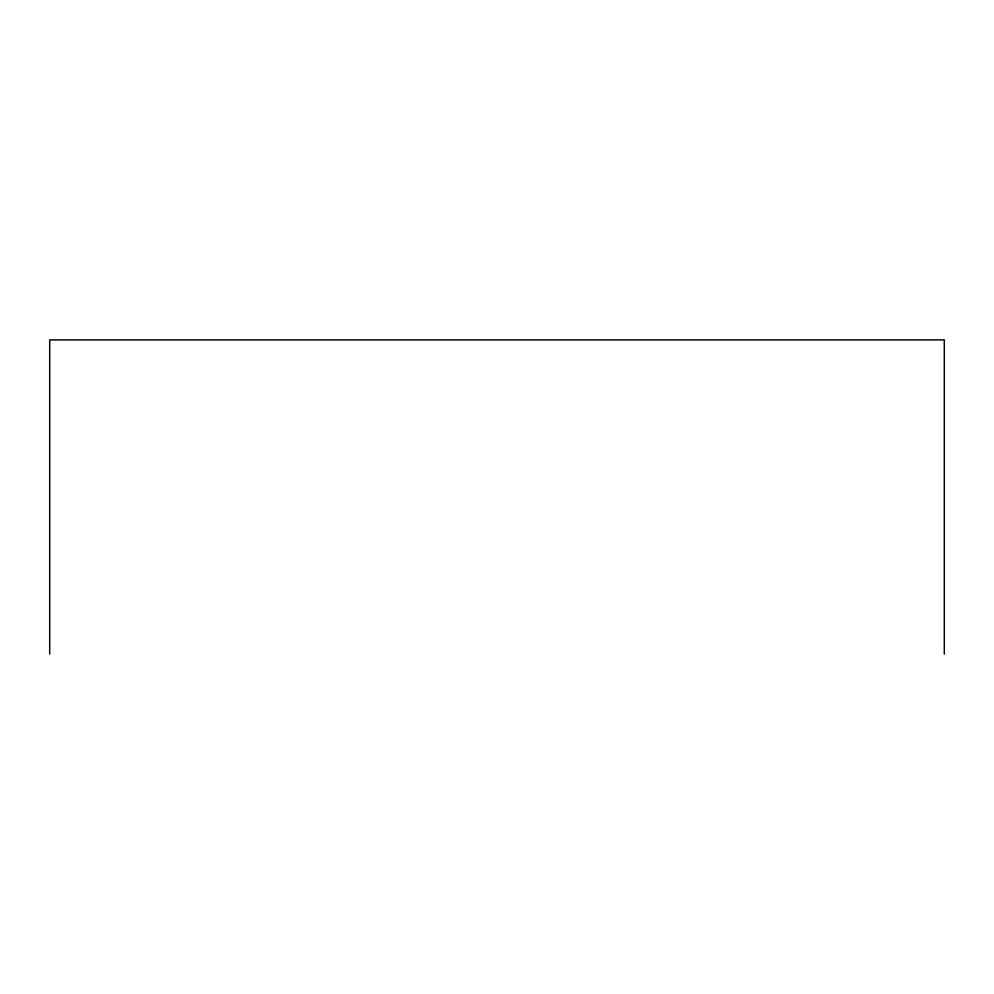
<?xml version="1.0" encoding="UTF-8"?>
<svg xmlns="http://www.w3.org/2000/svg" width="994" height="994" viewBox="0 0 994 994"><rect width="100%" height="100%" fill="white"/><g stroke="black" fill="none" stroke-linecap="round" stroke-linejoin="round"><path stroke-width="1.49" d="M944.3 654.102L944.3 339.898L49.7 339.898L49.7 654.102"/></g></svg>
